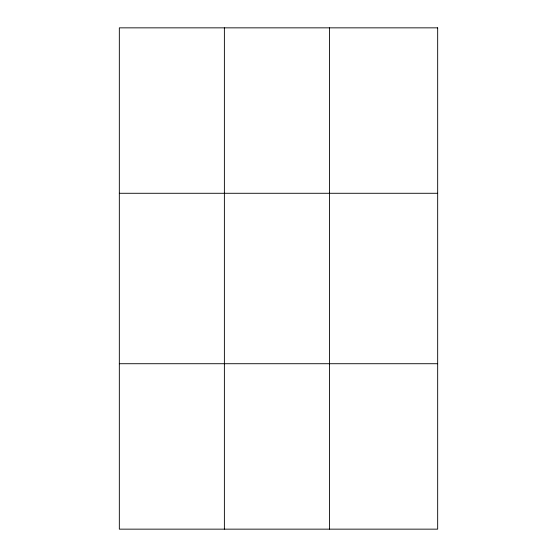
<?xml version="1.0" encoding="UTF-8"?>
<svg xmlns="http://www.w3.org/2000/svg" width="557" height="557" viewBox="0 0 557 557"><rect width="100%" height="100%" fill="white"/><g stroke="black" fill="none" stroke-linecap="round" stroke-linejoin="round"><path stroke-width="0.84" d="M224.38 529.15L224.38 27.85M329.438 529.15L329.438 27.85M119.33 193.279L437.67 193.279M119.33 363.721L437.67 363.721M437.67 27.85L437.67 529.15L119.33 529.15L119.33 27.85L437.67 27.85"/></g></svg>
